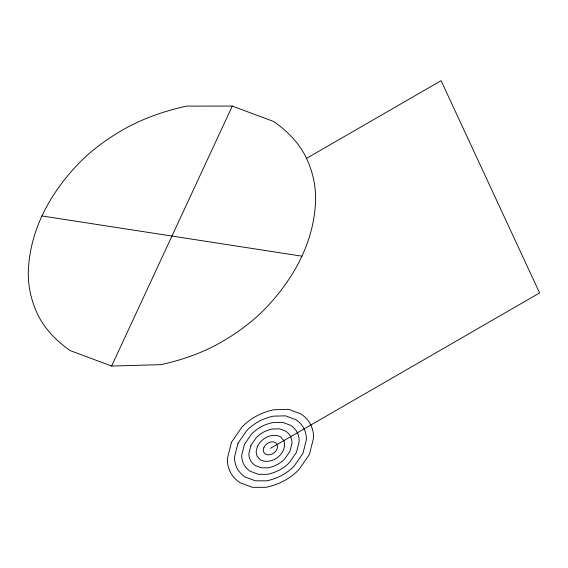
<?xml version="1.0" encoding="UTF-8"?>
<svg xmlns="http://www.w3.org/2000/svg" width="568" height="568" viewBox="0 0 568 568"><rect width="100%" height="100%" fill="white"/><g stroke="black" fill="none" stroke-linecap="round" stroke-linejoin="round"><path stroke-width="0.85" d="M111.619 366.048L232.276 106.081L273.769 121.538A170.066 98.186 0 0 1 306.521 158.373A266.349 153.772 0 0 1 315.496 202.336A402.378 232.312 0 0 1 267.052 306.713A266.349 153.772 0 0 1 221.208 342.199A170.066 98.186 0 0 1 160.943 364.642L111.619 366.048L70.127 350.591A170.066 98.186 0 0 1 37.381 313.756A266.349 153.772 0 0 1 28.4 269.8A402.378 232.312 0 0 1 76.843 165.416A266.349 153.772 0 0 1 122.695 129.937A180.581 104.256 0 0 1 186.68 106.102L232.276 106.081M306.521 158.373L441.087 80.677L539.6 292.939L270.46 448.329M41.961 215.954L301.935 256.175M231.467 442.295L227.399 458.447A79.903 46.136 0 0 0 230.09 471.632A51.021 29.458 0 0 0 239.916 482.686L252.362 487.323L266.044 487.316A54.173 31.275 0 0 0 285.235 480.166A79.903 46.136 0 0 0 298.988 469.523L309.454 454.357L313.522 438.205A79.903 46.136 0 0 0 310.831 425.02A51.021 29.458 0 0 0 301.004 413.965L288.558 409.329L273.762 409.755A51.021 29.458 0 0 0 255.685 416.486A79.903 46.136 0 0 0 241.932 427.129L231.467 442.295M237.964 443.303L234.57 456.757A66.584 38.447 0 0 0 236.821 467.748A42.515 24.545 0 0 0 245.007 476.957L255.38 480.819L266.775 480.819A45.142 26.064 0 0 0 282.772 474.862A66.584 38.447 0 0 0 294.238 465.987L302.957 453.356L306.344 439.895A66.584 38.447 0 0 0 304.1 428.904A42.515 24.545 0 0 0 295.914 419.695L285.541 415.833L273.208 416.181A42.515 24.545 0 0 0 258.149 421.797A66.584 38.447 0 0 0 246.682 430.665L237.964 443.303M244.46 444.304L241.748 455.075A53.271 30.757 0 0 0 243.544 463.864A34.016 19.639 0 0 0 250.097 471.234L258.397 474.323L267.514 474.323A36.118 20.853 0 0 0 280.308 469.551A53.271 30.757 0 0 0 289.481 462.459L296.46 452.348L299.173 441.577A53.271 30.757 0 0 0 297.376 432.788A34.016 19.639 0 0 0 290.823 425.425L282.523 422.329L272.661 422.613A34.016 19.639 0 0 0 260.606 427.1A53.271 30.757 0 0 0 251.439 434.193L244.46 444.304M250.964 445.312L248.926 453.385A39.952 23.068 0 0 0 250.275 459.981A25.51 14.725 0 0 0 255.188 465.504L261.408 467.826L268.252 467.819A27.086 15.641 0 0 0 277.851 464.248A39.952 23.068 0 0 0 284.724 458.923L289.957 451.34L291.995 443.267A39.952 23.068 0 0 0 290.646 436.671A25.51 14.725 0 0 0 285.732 431.147L279.506 428.826L272.107 429.039A25.51 14.725 0 0 0 263.069 432.404A39.952 23.068 0 0 0 256.196 437.729L250.964 445.312M257.46 446.313L256.104 451.702L257.006 456.097L260.279 459.782C271.681 465.859 288.047 453.086 283.915 440.555L280.642 436.877C272.058 432.404 261.507 438.276 257.46 446.313M263.964 447.321L263.282 450.012L263.729 452.213L265.37 454.052C271.071 457.091 279.25 450.708 277.191 444.439L275.551 442.6C271.263 440.363 265.987 443.303 263.964 447.321"/></g></svg>
